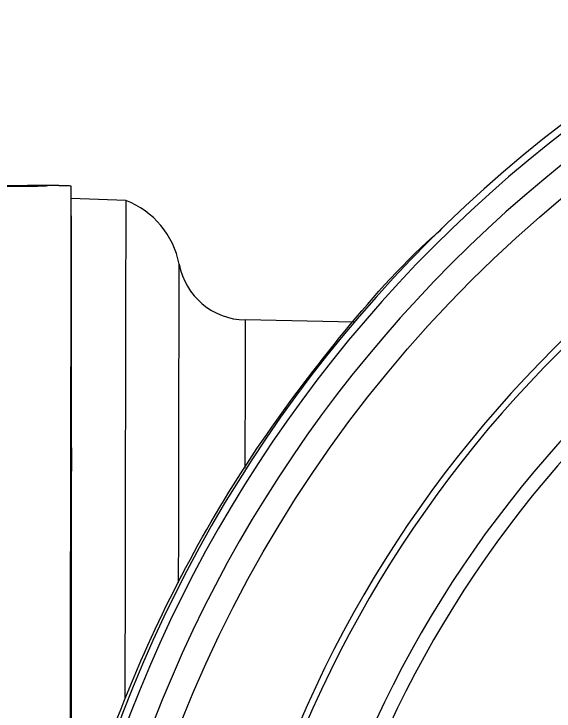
# Model space of a CAD drawing. Header units: millimetres. Extents: x 2271 to 4415, y 823 to 2339.
# Drawn here: x 2796.5 to 2836, y 2117.3 to 2168.2 of the extents above; entities that cross this region are included whole.
import ezdxf

# ---------------------------------------------------------------- set-up
doc = ezdxf.new("R2010")
doc.units = ezdxf.units.MM

msp = doc.modelspace()

# ---------------------------------------------------------------- linework, layer by layer
at = {"color": 7, "linetype": 'Continuous', "lineweight": 25}
for p, q in [((2799.808, 2155.671), (2797.542, 2155.675)), ((2804.703, 2154.577), (2800.721, 2154.724)), ((2821.352, 2145.697), (2813.415, 2145.851))]:
    msp.add_line(p, q, dxfattribs=at)
at = {"color": 7, "linetype": 'Continuous', "lineweight": 25, "flags": 128}
for points in [[(2800.703, 2154.57), (2800.702, 2154.063), (2800.7, 2153.205), (2800.698, 2152), (2800.695, 2150.454), (2800.691, 2148.575), (2800.687, 2146.37), (2800.682, 2143.852), (2800.677, 2141.032), (2800.671, 2137.923), (2800.665, 2134.541), (2800.658, 2130.901), (2800.651, 2127.022), (2800.643, 2122.921), (2800.635, 2118.619), (2800.627, 2114.136), (2800.618, 2109.494), (2800.611, 2105.691)], [(2804.703, 2154.577), (2804.703, 2154.541), (2804.702, 2154.206), (2804.701, 2153.522), (2804.699, 2152.493), (2804.696, 2151.122), (2804.693, 2149.417), (2804.689, 2147.386), (2804.685, 2145.038), (2804.68, 2142.385), (2804.674, 2139.439), (2804.668, 2136.214), (2804.661, 2132.726), (2804.654, 2128.991), (2804.647, 2125.027), (2804.639, 2120.853), (2804.634, 2118.219)], [(2808.556, 2126.66), (2808.556, 2126.711), (2808.563, 2130.306), (2808.569, 2133.646), (2808.575, 2136.712), (2808.58, 2139.489), (2808.584, 2141.962), (2808.589, 2144.119), (2808.592, 2145.947), (2808.595, 2147.439), (2808.597, 2148.585), (2808.598, 2149.38), (2808.599, 2149.821), (2808.6, 2149.916)], [(2813.415, 2145.851), (2813.415, 2145.688), (2813.414, 2145.173), (2813.412, 2144.307), (2813.41, 2143.094), (2813.407, 2141.543), (2813.403, 2139.66), (2813.399, 2137.457), (2813.394, 2135.023)]]:
    msp.add_lwpolyline(points, dxfattribs=at)
at = {"color": 7, "linetype": 'Continuous', "lineweight": 25}
msp.add_circle((2896.843, 2081.787), 94.663, dxfattribs=at)
for centre, radius, start, end in [((2896.822, 2081.75), 98.896, 99.98751, 170.15867), ((2896.839, 2081.782), 98.356, 99.97048, 170.17569), ((2896.842, 2081.788), 96.559, 99.97048, 170.17569), ((2897.103, 2082.263), 86.736, 352.83814, 187.30792), ((2897.105, 2082.266), 86.27, 352.83813, 187.30793), ((2897.112, 2082.279), 81.714, 352.48125, 187.66482), ((2897.113, 2082.281), 80.681, 352.48124, 187.66483), ((2802.471, 2148.752), 6.238, 10.7611, 69.0366), ((2813.512, 2150.85), 5, 190.7611, 268.8923)]:
    msp.add_arc(centre, radius, start, end, dxfattribs=at)
for points, knots in [([(2798.955, 2155.65), (2798.934, 2155.654), (2798.892, 2155.662), (2798.569, 2155.669), (2798.08, 2155.673), (2797.42, 2155.675), (2796.639, 2155.677), (2795.826, 2155.678), (2795.115, 2155.678), (2794.631, 2155.674), (2794.426, 2155.664), (2794.474, 2155.649), (2794.73, 2155.631), (2795.173, 2155.612), (2795.786, 2155.596), (2796.539, 2155.586), (2797.355, 2155.588), (2798.111, 2155.602), (2798.666, 2155.622), (2798.925, 2155.639), (2798.948, 2155.647), (2798.955, 2155.65)], [0, 0, 0, 0, 0.046277, 0.092721, 0.141718, 0.195195, 0.253696, 0.315279, 0.376935, 0.434394, 0.485838, 0.533042, 0.579239, 0.627327, 0.67927, 0.736376, 0.797511, 0.859386, 0.918425, 0.971629, 1, 1, 1, 1]), ([(2799.808, 2155.67), (2799.995, 2155.669), (2800.46, 2155.669), (2800.68, 2155.66), (2800.701, 2155.649), (2800.705, 2155.647)], [0, 0, 0, 0, 0.343057, 0.851411, 1, 1, 1, 1]), ([(2800.733, 2105.859), (2800.734, 2106.279), (2800.737, 2108.634), (2800.741, 2112.745), (2800.746, 2118.154), (2800.75, 2123.904), (2800.753, 2129.857), (2800.754, 2135.782), (2800.753, 2141.052), (2800.749, 2145.578), (2800.743, 2149.332), (2800.736, 2151.921), (2800.729, 2153.614), (2800.722, 2154.694), (2800.714, 2155.42), (2800.708, 2155.571), (2800.705, 2155.647)], [0, 0, 0, 0, 0.014578, 0.081755, 0.14893, 0.216107, 0.307058, 0.398277, 0.489229, 0.580182, 0.671403, 0.762355, 0.82102, 0.879684, 0.93984, 1, 1, 1, 1]), ([(2799.073, 2098.631), (2799.757, 2101.931), (2801.124, 2108.532), (2804.439, 2118.103), (2808.646, 2127.3), (2813.77, 2136.036), (2819.818, 2144.131), (2824.539, 2149.649), (2827.426, 2152.215), (2827.795, 2152.544)], [0, 0, 0, 0, 0.1626891, 0.3253783, 0.4880674, 0.6507566, 0.8134457, 0.9761349, 1, 1, 1, 1])]:
    msp.add_open_spline(points, degree=3, knots=knots, dxfattribs=at)

doc.saveas('drawing.dxf')
